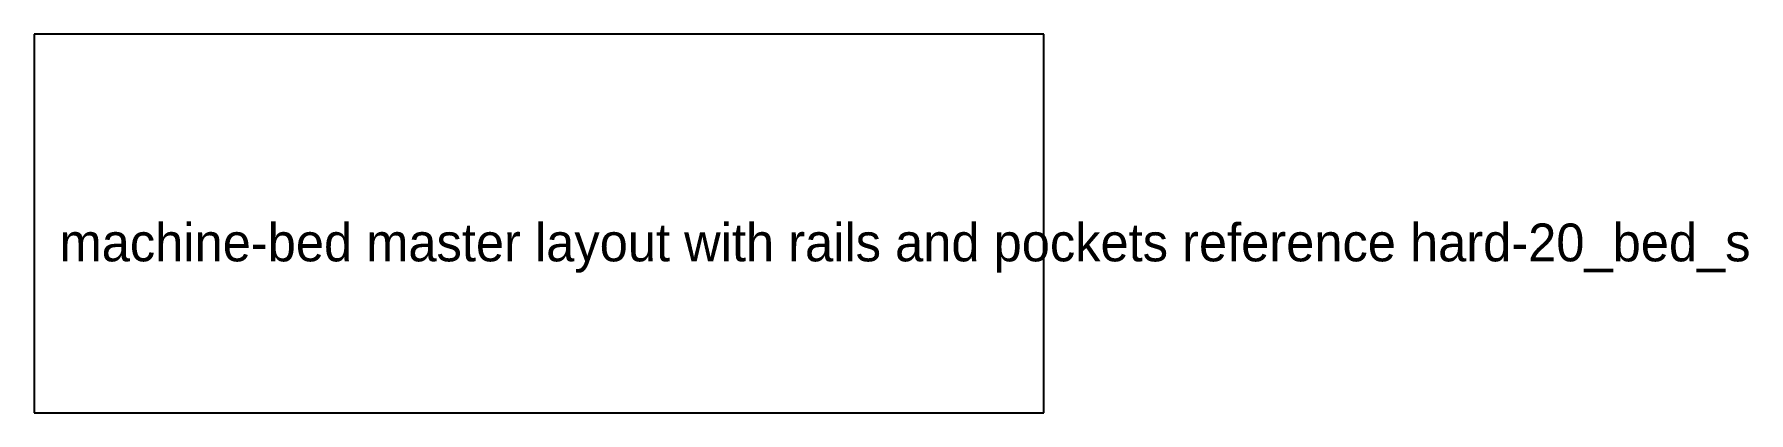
# Model space of a CAD drawing. Header units: metres. Extents: x 0 to 136, y 0 to 30.
import ezdxf

# ---------------------------------------------------------------- set-up
doc = ezdxf.new("R2010")
doc.units = ezdxf.units.M
doc.layers.add('REFERENCE', color=252, linetype='Continuous')

msp = doc.modelspace()

# ---------------------------------------------------------------- linework, layer by layer
at = {"layer": 'REFERENCE'}
for p, q in [((80, 30), (0, 30)), ((0, 30), (0, 0)), ((80, 0), (80, 30)), ((0, 0), (80, 0))]:
    msp.add_line(p, q, dxfattribs=at)

# ---------------------------------------------------------------- texts
msp.add_text('machine-bed master layout with rails and pockets reference hard-20_bed_s', height=3, dxfattribs=at).set_placement((2, 12))

doc.saveas('drawing.dxf')
